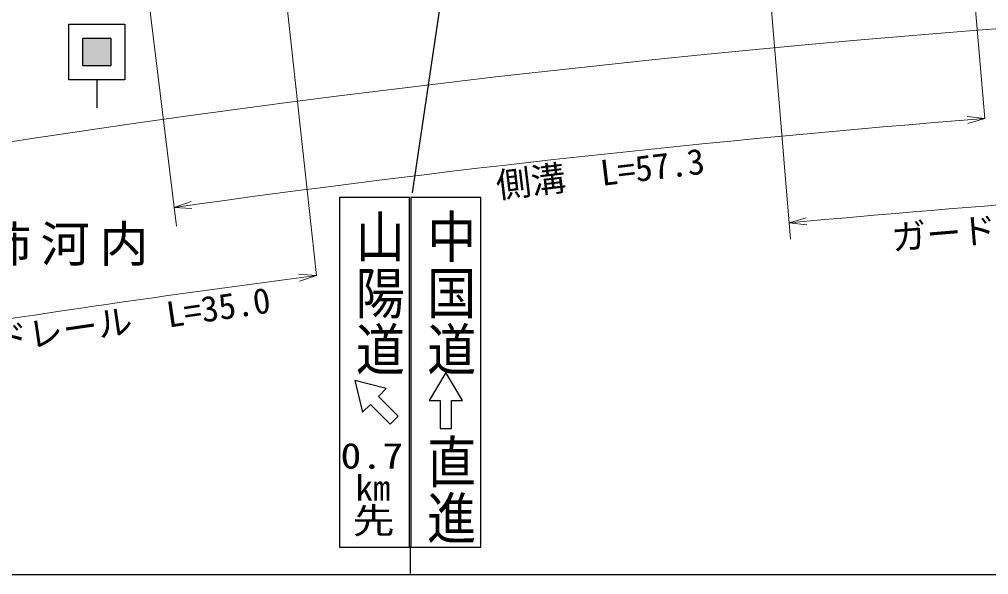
# Model space of a CAD drawing. Units: millimetres, scale not verified. Extents: x 40000 to 680000, y 20000 to 380000.
# Drawn here: x 89475 to 158750, y 205000 to 244684 of the extents above; entities that cross this region are included whole.
import ezdxf
from ezdxf.enums import TextEntityAlignment as Align

# ---------------------------------------------------------------- set-up
doc = ezdxf.new("R2010")
doc.units = ezdxf.units.MM
doc.header["$LTSCALE"] = 1000
doc.layers.add('M-BMK-HTXT', color=7, linetype='Continuous')
for name, color, linetype, lineweight in [('M-STR-HTXT', 7, 'Continuous', 13), ('M-STR-STRC', 7, 'Continuous', 25), ('M-TTL-BAND', 7, 'Continuous', 25)]:
    doc.layers.add(name, color=color, linetype=linetype, lineweight=lineweight)
doc.styles.add('@ＭＳ ゴシック', font='')
doc.styles.add('ＭＳ ゴシック', font='')
doc.styles.get('@ＭＳ ゴシック').set_extended_font_data('@MS Gothic')
doc.styles.get('ＭＳ ゴシック').set_extended_font_data('MS Gothic')

msp = doc.modelspace()

# ---------------------------------------------------------------- hatches: boundary and pattern name
at = {"layer": 'M-STR-STRC'}
msp.add_hatch(color=256, dxfattribs=at).paths.add_polyline_path([(94011, 243354), (96011, 243354), (96011, 241354), (94011, 241354)])

# ---------------------------------------------------------------- linework, layer by layer
at = {"layer": 'M-STR-HTXT'}
for p, q in [((155994, 266354), (158485, 237602)), ((97051, 259561), (100704, 229905)), ((142195, 257779), (144580, 228972)), ((107381, 256798), (110703, 226376)), ((158485, 237602), (157220, 237753)), ((158485, 237602), (157259, 237254)), ((100538, 231246), (101742, 231667)), ((100538, 231246), (101811, 231172)), ((144483, 230139), (145705, 230504)), ((144483, 230139), (145751, 230006)), ((110703, 226376), (109431, 226464)), ((110703, 226376), (109495, 225968))]:
    msp.add_line(p, q, dxfattribs=at)
for centre, start, end in [((233890, -718171), 85.21861, 99.4631), ((234694, -724460), 94.52916, 97.99059), ((234413, -730738), 92.9258, 95.3468), ((234413, -730738), 97.36485, 99.39973)]:
    msp.add_arc(centre, 965076, start, end, dxfattribs=at)
at = {"layer": 'M-STR-STRC'}
for p, q in [((124974, 282684), (117556, 232280)), ((93011, 244354), (97011, 244354)), ((93011, 240354), (93011, 244354)), ((97011, 244354), (97011, 240354)), ((94011, 243354), (96011, 243354)), ((96011, 243354), (96011, 241354)), ((96011, 241354), (94011, 241354)), ((97011, 240354), (93011, 240354)), ((95011, 240354), (95011, 238354)), ((117453, 206952), (117353, 206952)), ((117403, 206952), (117403, 205077))]:
    msp.add_line(p, q, dxfattribs=at)
for points in [[(94011, 243354), (96011, 243354), (96011, 241354), (94011, 241354)], [(112353, 206952), (117353, 206952), (117353, 231952), (112353, 231952)], [(117453, 206952), (122453, 206952), (122453, 231952), (117453, 231952)], [(119953, 215452), (120353, 215452), (120353, 217452), (121153, 217452), (119953, 219452), (118753, 217452), (119553, 217452), (119553, 215452)], [(116267, 216038), (116550, 216321), (115136, 217735), (115701, 218301), (113439, 218866), (114004, 216603), (114570, 217169), (115984, 215755)]]:
    msp.add_lwpolyline(points, close=True, dxfattribs=at)
at = {"layer": 'M-TTL-BAND'}
msp.add_line((40000, 205000), (579000, 205000), dxfattribs=at)

# ---------------------------------------------------------------- texts
at = {"layer": 'M-BMK-HTXT', "insert": (88899, 227067), "char_height": 2566, "attachment_point": 8, "style": 'ＭＳ ゴシック'}
msp.add_mtext('\\T1.2;字南柿河内', dxfattribs=at)
at = {"layer": 'M-STR-HTXT', "style": 'ＭＳ ゴシック'}
for s, rotation, p in [('側溝\u3000L=57.3', 6.819, (131164, 232237)), ('ガードレール\u3000L=39.0', 4.732, (164380, 228645)), ('ガードレール\u3000L=35.0', 8.358, (95253, 221383))]:
    msp.add_text(s, height=1833, rotation=rotation, dxfattribs=at).set_placement(p, align=Align.BOTTOM_CENTER)
at = {"layer": 'M-STR-STRC', "style": '@ＭＳ ゴシック', "width": 1.15}
for s, p in [('山陽道', (113174, 231200)), ('中国道', (118274, 231200)), ('直進', (118274, 215118))]:
    msp.add_text(s, height=2566, rotation=270, dxfattribs=at).set_placement(p, align=Align.BOTTOM_LEFT)
at = {"layer": 'M-STR-STRC', "style": 'ＭＳ ゴシック', "width": 1.2}
for s, p in [('0.7', (116911, 213492)), ('先', (116291, 208854))]:
    msp.add_text(s, height=1833, dxfattribs=at).set_placement(p, align=Align.MIDDLE_RIGHT)
at = {"layer": 'M-STR-STRC', "style": 'ＭＳ ゴシック'}
msp.add_text('km', height=1833, dxfattribs=at).set_placement((115990, 211203), align=Align.MIDDLE_RIGHT)

doc.saveas('drawing.dxf')
